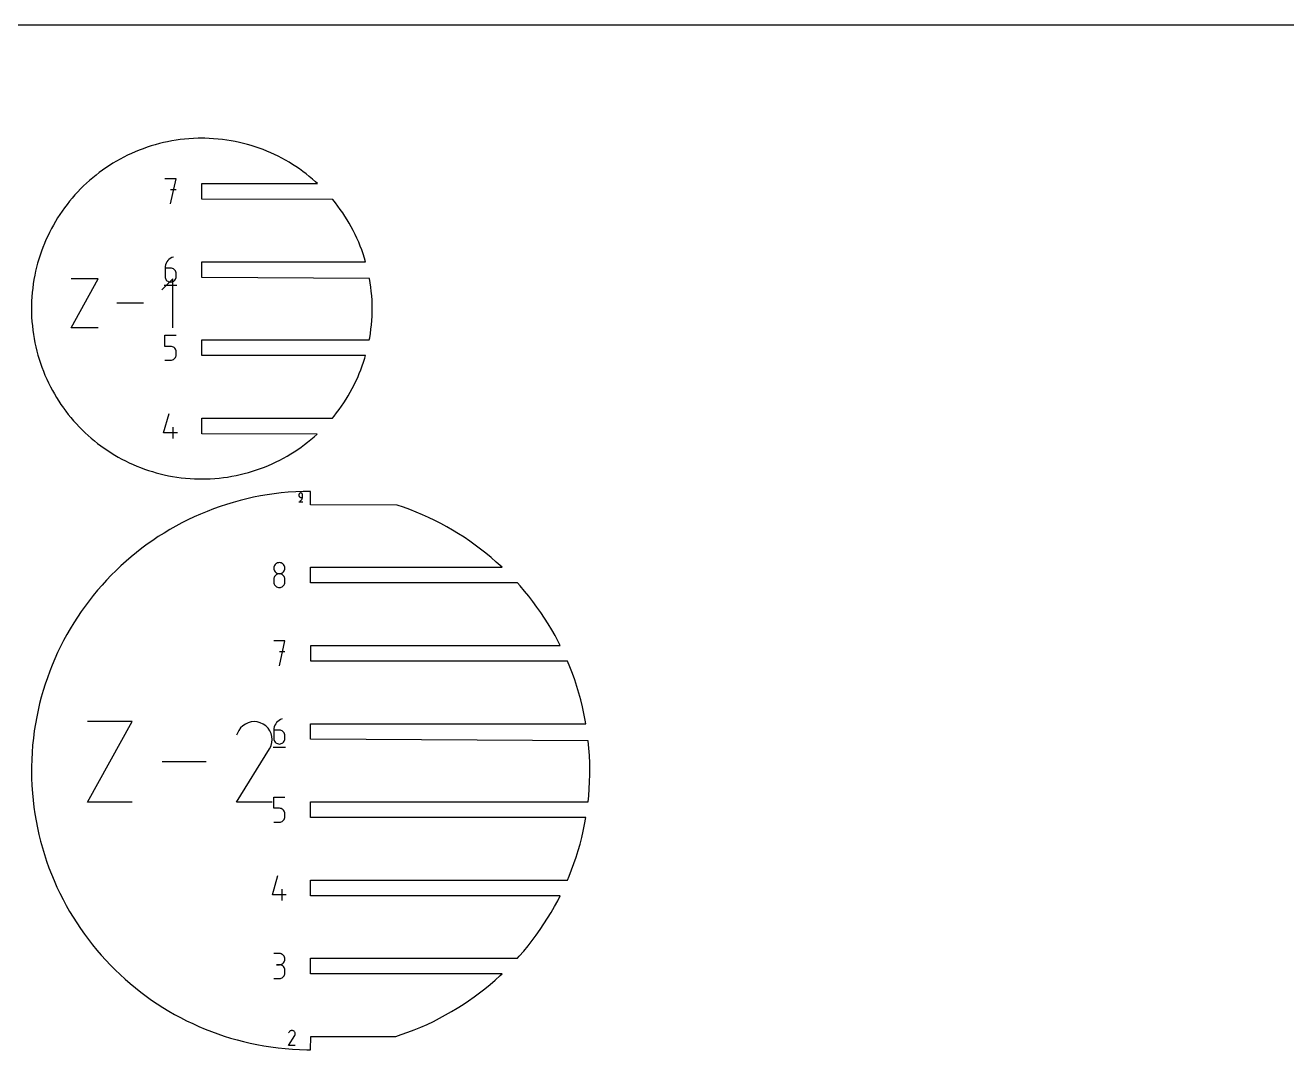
# Model space of a CAD drawing. Extents: x 0 to 1000, y 0 to 1000.
# Drawn here: x 199 to 521.7, y 737.9 to 1000 of the extents above; entities that cross this region are included whole.
import ezdxf

# ---------------------------------------------------------------- set-up
doc = ezdxf.new("R2010")
doc.units = 0

msp = doc.modelspace()

# ---------------------------------------------------------------- linework, layer by layer
at = {"layer": 'annotation', "color": 1}
for p, q in [((237.630268, 960.706676), (234.784263, 960.706676)), ((236.207466, 954.306676), (237.630268, 960.706676)), ((237.630268, 957.856658), (236.207466, 957.856658)), ((235.057628, 939.098404), (234.909231, 938.70488)), ((235.258736, 939.464666), (235.057628, 939.098404)), ((235.508721, 939.798512), (235.258736, 939.464666)), ((235.803746, 940.094789), (235.508721, 939.798512)), ((236.139977, 940.348345), (235.803746, 940.094789)), ((236.513579, 940.554025), (236.139977, 940.348345)), ((236.920716, 940.706677), (236.513579, 940.554025)), ((236.920716, 940.706677), (236.920716, 940.706677)), ((234.81738, 938.289247), (234.785911, 937.856658)), ((234.785911, 937.856658), (234.785911, 935.729479)), ((236.207107, 937.856658), (234.785911, 937.856658)), ((234.785911, 935.729479), (234.785911, 935.729479)), ((234.785911, 935.729479), (234.808856, 935.473818)), ((234.909231, 938.70488), (234.81738, 938.289247)), ((236.462713, 937.833847), (236.207107, 937.856658)), ((236.703229, 937.768061), (236.462713, 937.833847)), ((236.924655, 937.663265), (236.703229, 937.768061)), ((237.122991, 937.523427), (236.924655, 937.663265)), ((237.294236, 937.352515), (237.122991, 937.523427)), ((237.43439, 937.154496), (237.294236, 937.352515)), ((237.539453, 936.933337), (237.43439, 937.154496)), ((237.605424, 936.693005), (237.539453, 936.933337)), ((237.628304, 936.437468), (237.605424, 936.693005)), ((237.605424, 935.473818), (237.628304, 935.729479)), ((237.628304, 935.729479), (237.628304, 936.437468)), ((237.628304, 936.437468), (237.628304, 936.437468)), ((210.757184, 922.592649), (217.726681, 935.144671)), ((217.726681, 935.144671), (210.757184, 935.144671)), ((236.794797, 935.144671), (234.004321, 932.353408)), ((234.60791, 933.506677), (237.80791, 933.506677)), ((234.808856, 935.473818), (234.874993, 935.233155)), ((234.874993, 935.233155), (234.98027, 935.011515)), ((234.98027, 935.011515), (235.120639, 934.812926)), ((235.120639, 934.812926), (235.29205, 934.641414)), ((235.29205, 934.641414), (235.490452, 934.501007)), ((235.490452, 934.501007), (235.711795, 934.39573)), ((235.711795, 934.39573), (235.95203, 934.329611)), ((235.95203, 934.329611), (236.207107, 934.306677)), ((236.207107, 934.306677), (236.462713, 934.329611)), ((236.207107, 934.306677), (236.207107, 934.306677)), ((236.462713, 934.329611), (236.703229, 934.39573)), ((236.703229, 934.39573), (236.924655, 934.501007)), ((236.794797, 922.592649), (236.794797, 935.144671)), ((236.924655, 934.501007), (237.122991, 934.641414)), ((237.122991, 934.641414), (237.294236, 934.812926)), ((237.294236, 934.812926), (237.43439, 935.011515)), ((237.43439, 935.011515), (237.539453, 935.233155)), ((237.539453, 935.233155), (237.605424, 935.473818)), ((229.298101, 928.86866), (222.43487, 928.86866)), ((217.726681, 922.592649), (210.757184, 922.592649)), ((234.784268, 917.856658), (234.784268, 920.706677)), ((234.784268, 920.706677), (237.626662, 920.706677)), ((236.205465, 917.856658), (234.784268, 917.856658)), ((236.460648, 917.833848), (236.205465, 917.856658)), ((236.700939, 917.768061), (236.460648, 917.833848)), ((236.922299, 917.663265), (236.700939, 917.768061)), ((237.120688, 917.523427), (236.922299, 917.663265)), ((237.292065, 917.352515), (237.120688, 917.523427)), ((237.432391, 917.154496), (237.292065, 917.352515)), ((237.537626, 916.933337), (237.432391, 917.154496)), ((237.603729, 916.693006), (237.537626, 916.933337)), ((237.626662, 916.437469), (237.603729, 916.693006)), ((237.626662, 915.729479), (237.626662, 916.437469)), ((237.626662, 916.437469), (237.626662, 916.437469)), ((234.784268, 914.306677), (236.205465, 914.306677)), ((236.205465, 914.306677), (236.460542, 914.329612)), ((236.205465, 914.306677), (236.205465, 914.306677)), ((236.460542, 914.329612), (236.700777, 914.395731)), ((236.700777, 914.395731), (236.922121, 914.501007)), ((236.922121, 914.501007), (237.120523, 914.641415)), ((237.120523, 914.641415), (237.291933, 914.812926)), ((237.291933, 914.812926), (237.432302, 915.011515)), ((237.432302, 915.011515), (237.53758, 915.233155)), ((237.53758, 915.233155), (237.603716, 915.473819)), ((237.603716, 915.473819), (237.626662, 915.729479)), ((234.428307, 895.72948), (235.847497, 900.706678)), ((236.916705, 894.306678), (236.916705, 897.149071)), ((237.9819, 895.72948), (234.428307, 895.72948)), ((268.988781, 878.068), (270.00523, 878.068)), ((269.052482, 879.984157), (269.045194, 879.902944)), ((269.045194, 879.902944), (269.045194, 879.676911)), ((269.045194, 879.676911), (269.045194, 879.676911)), ((269.045194, 879.676911), (269.052482, 879.595703)), ((269.07349, 880.060613), (269.052482, 879.984157)), ((269.052482, 879.595703), (269.07349, 879.519258)), ((269.10693, 880.131032), (269.07349, 880.060613)), ((269.07349, 879.519258), (269.10693, 879.448856)), ((269.151517, 880.194132), (269.10693, 880.131032)), ((269.10693, 879.448856), (269.151517, 879.385776)), ((269.205964, 880.248632), (269.151517, 880.194132)), ((269.151517, 879.385776), (269.205964, 879.331297)), ((269.268984, 880.293251), (269.205964, 880.248632)), ((269.205964, 879.331297), (269.268984, 879.286698)), ((269.339292, 880.326708), (269.268984, 880.293251)), ((269.268984, 879.286698), (269.339292, 879.253258)), ((269.270717, 878.322112), (269.399813, 878.37022)), ((269.270717, 878.322112), (269.270717, 878.322112)), ((269.4156, 880.347722), (269.339292, 880.326708)), ((269.339292, 879.253258), (269.4156, 879.232256)), ((269.399813, 878.37022), (269.518306, 878.435245)), ((269.496623, 880.355011), (269.4156, 880.347722)), ((269.4156, 879.232256), (269.496623, 879.224971)), ((269.577814, 880.347722), (269.496623, 880.355011)), ((269.496623, 880.355011), (269.496623, 880.355011)), ((269.496623, 879.224971), (269.948053, 879.224971)), ((269.518306, 878.435245), (269.624974, 878.515533)), ((269.654211, 880.326708), (269.577814, 880.347722)), ((269.624974, 878.515533), (269.71859, 878.609425)), ((269.724545, 880.293251), (269.654211, 880.326708)), ((269.71859, 878.609425), (269.797931, 878.715265)), ((269.787545, 880.248632), (269.724545, 880.293251)), ((269.841939, 880.194132), (269.787545, 880.248632)), ((269.797931, 878.715265), (269.861773, 878.831397)), ((269.886458, 880.131032), (269.841939, 880.194132)), ((269.861773, 878.831397), (269.90889, 878.956163)), ((269.91983, 880.060613), (269.886458, 880.131032)), ((269.90889, 878.956163), (269.938058, 879.087907)), ((269.940785, 879.984157), (269.91983, 880.060613)), ((269.938058, 879.087907), (269.948053, 879.224971)), ((269.948053, 879.902944), (269.940785, 879.984157)), ((269.948053, 879.224971), (269.948053, 879.902944)), ((269.948053, 879.902944), (269.948053, 879.902944)), ((262.709201, 861.605796), (262.643097, 861.366026)), ((262.814435, 861.82679), (262.709201, 861.605796)), ((262.954761, 862.024941), (262.814435, 861.82679)), ((263.126139, 862.196183), (262.954761, 862.024941)), ((263.324527, 862.33645), (263.126139, 862.196183)), ((263.545887, 862.441676), (263.324527, 862.33645)), ((263.786179, 862.507793), (263.545887, 862.441676)), ((264.041361, 862.530736), (263.786179, 862.507793)), ((264.296544, 862.507793), (264.041361, 862.530736)), ((264.041361, 862.530736), (264.041361, 862.530736)), ((264.536836, 862.441676), (264.296544, 862.507793)), ((264.758196, 862.33645), (264.536836, 862.441676)), ((264.956584, 862.196183), (264.758196, 862.33645)), ((265.127962, 862.024941), (264.956584, 862.196183)), ((265.268288, 861.82679), (265.127962, 862.024941)), ((265.373522, 861.605796), (265.268288, 861.82679)), ((265.439626, 861.366026), (265.373522, 861.605796)), ((262.643097, 861.366026), (262.620165, 861.111546)), ((262.620165, 861.111546), (262.620165, 861.111546)), ((262.620165, 861.111546), (262.64311, 860.855872)), ((262.643097, 858.521096), (262.620165, 858.265541)), ((262.709201, 858.761703), (262.643097, 858.521096)), ((262.64311, 860.855872), (262.709247, 860.615171)), ((262.814435, 858.983326), (262.709201, 858.761703)), ((262.709247, 860.615171), (262.814525, 860.393478)), ((262.954761, 859.181928), (262.814435, 858.983326)), ((262.814525, 860.393478), (262.954894, 860.194826)), ((263.126139, 859.353473), (262.954761, 859.181928)), ((262.954894, 860.194826), (263.126304, 860.023247)), ((263.324527, 859.493924), (263.126139, 859.353473)), ((263.126304, 860.023247), (263.324706, 859.882777)), ((263.545887, 859.599243), (263.324527, 859.493924)), ((263.324706, 859.882777), (263.546049, 859.777447)), ((263.786179, 859.665395), (263.545887, 859.599243)), ((263.546049, 859.777447), (263.786284, 859.711291)), ((264.041361, 859.688343), (263.786179, 859.665395)), ((263.786284, 859.711291), (264.041361, 859.688343)), ((264.041361, 859.688343), (264.296439, 859.711291)), ((264.296544, 859.665408), (264.041361, 859.688343)), ((264.041361, 859.688343), (264.041361, 859.688343)), ((264.041361, 859.688343), (264.041361, 859.688343)), ((264.296439, 859.711291), (264.536674, 859.777447)), ((264.536836, 859.599289), (264.296544, 859.665408)), ((264.536674, 859.777447), (264.758017, 859.882777)), ((264.758196, 859.494013), (264.536836, 859.599289)), ((264.758017, 859.882777), (264.956419, 860.023247)), ((264.956584, 859.353605), (264.758196, 859.494013)), ((264.956419, 860.023247), (265.127829, 860.194826)), ((265.127962, 859.182094), (264.956584, 859.353605)), ((265.127829, 860.194826), (265.268198, 860.393478)), ((265.268288, 858.983505), (265.127962, 859.182094)), ((265.268198, 860.393478), (265.373476, 860.615171)), ((265.373522, 858.761865), (265.268288, 858.983505)), ((265.373476, 860.615171), (265.439613, 860.855872)), ((265.439626, 858.521201), (265.373522, 858.761865)), ((265.439613, 860.855872), (265.462558, 861.111546)), ((265.462558, 861.111546), (265.439626, 861.366026)), ((265.462558, 858.265541), (265.439626, 858.521201)), ((265.462558, 861.111546), (265.462558, 861.111546)), ((262.620165, 858.265541), (262.620165, 857.557551)), ((262.620165, 857.557551), (262.620165, 857.557551)), ((262.620165, 857.557551), (262.64311, 857.302014)), ((262.64311, 857.302014), (262.709247, 857.061683)), ((262.709247, 857.061683), (262.814525, 856.840524)), ((262.814525, 856.840524), (262.954894, 856.642505)), ((262.954894, 856.642505), (263.126304, 856.471593)), ((263.126304, 856.471593), (263.324706, 856.331755)), ((263.324706, 856.331755), (263.546049, 856.226959)), ((263.546049, 856.226959), (263.786284, 856.161172)), ((263.786284, 856.161172), (264.041361, 856.138361)), ((264.041361, 856.138361), (264.296439, 856.161172)), ((264.041361, 856.138361), (264.041361, 856.138361)), ((264.296439, 856.161172), (264.536674, 856.226959)), ((264.536674, 856.226959), (264.758017, 856.331755)), ((264.758017, 856.331755), (264.956419, 856.471593)), ((264.956419, 856.471593), (265.127829, 856.642505)), ((265.127829, 856.642505), (265.268198, 856.840524)), ((265.268198, 856.840524), (265.373476, 857.061683)), ((265.373476, 857.061683), (265.439613, 857.302014)), ((265.439613, 857.302014), (265.462558, 857.557551)), ((265.462558, 857.557551), (265.462558, 858.265541)), ((265.462558, 858.265541), (265.462558, 858.265541)), ((265.465745, 842.538563), (262.61974, 842.538563)), ((264.042943, 836.138563), (265.465745, 842.538563)), ((265.465745, 839.688544), (264.042943, 839.688544)), ((214.944118, 801.285821), (226.365206, 821.855132)), ((226.365206, 821.855132), (214.944118, 821.855132)), ((253.653408, 819.567909), (253.053588, 818.417286)), ((254.129414, 820.242892), (253.653408, 819.567909)), ((254.700514, 820.806346), (254.129414, 820.242892)), ((255.349339, 821.253759), (254.700514, 820.806346)), ((256.05852, 821.580619), (255.349339, 821.253759)), ((256.810689, 821.782413), (256.05852, 821.580619)), ((257.588476, 821.85463), (256.810689, 821.782413)), ((258.374512, 821.792757), (257.588476, 821.85463)), ((259.151428, 821.592283), (258.374512, 821.792757)), ((259.901855, 821.248695), (259.151428, 821.592283)), ((260.573032, 820.772095), (259.901855, 821.248695)), ((259.901855, 821.248695), (259.901855, 821.248695)), ((261.134209, 820.200177), (260.573032, 820.772095)), ((261.580396, 819.550471), (261.134209, 820.200177)), ((262.651302, 820.121133), (262.619833, 819.688544)), ((262.619833, 819.688544), (262.619833, 817.561365)), ((264.04103, 819.688544), (262.619833, 819.688544)), ((262.743153, 820.536767), (262.651302, 820.121133)), ((262.89155, 820.930291), (262.743153, 820.536767)), ((263.092659, 821.296552), (262.89155, 820.930291)), ((263.342643, 821.630398), (263.092659, 821.296552)), ((263.637668, 821.926676), (263.342643, 821.630398)), ((263.9739, 822.180231), (263.637668, 821.926676)), ((264.347501, 822.385911), (263.9739, 822.180231)), ((264.296635, 819.665734), (264.04103, 819.688544)), ((264.537151, 819.599947), (264.296635, 819.665734)), ((264.754638, 822.538563), (264.347501, 822.385911)), ((264.758577, 819.495151), (264.537151, 819.599947)), ((264.754638, 822.538563), (264.754638, 822.538563)), ((261.906603, 818.840504), (261.580396, 819.550471)), ((262.10784, 818.087804), (261.906603, 818.840504)), ((261.911833, 815.748594), (262.115445, 816.524321)), ((262.179117, 817.309901), (262.10784, 818.087804)), ((262.115445, 816.524321), (262.179117, 817.309901)), ((262.619833, 817.561365), (262.619833, 817.561365)), ((262.619833, 817.561365), (262.642779, 817.305704)), ((262.642779, 817.305704), (262.708915, 817.065041)), ((262.708915, 817.065041), (262.814193, 816.843401)), ((262.814193, 816.843401), (262.954562, 816.644812)), ((262.954562, 816.644812), (263.125972, 816.4733)), ((263.125972, 816.4733), (263.324374, 816.332893)), ((264.956913, 819.355313), (264.758577, 819.495151)), ((264.758577, 816.332893), (264.956913, 816.4733)), ((265.128158, 819.184401), (264.956913, 819.355313)), ((264.956913, 816.4733), (265.128158, 816.644812)), ((265.268313, 818.986382), (265.128158, 819.184401)), ((265.128158, 816.644812), (265.268313, 816.843401)), ((265.373376, 818.765223), (265.268313, 818.986382)), ((265.268313, 816.843401), (265.373376, 817.065041)), ((265.439347, 818.524891), (265.373376, 818.765223)), ((265.373376, 817.065041), (265.439347, 817.305704)), ((265.462226, 818.269354), (265.439347, 818.524891)), ((265.439347, 817.305704), (265.462226, 817.561365)), ((265.462226, 817.561365), (265.462226, 818.269354)), ((265.462226, 818.269354), (265.462226, 818.269354)), ((253.040689, 801.285654), (261.482026, 814.875124)), ((261.482026, 814.875124), (261.492118, 814.887611)), ((261.482026, 814.875124), (261.482026, 814.875124)), ((261.492118, 814.887611), (261.501795, 814.900204)), ((261.501795, 814.900204), (261.511122, 814.91301)), ((261.511122, 814.91301), (261.520162, 814.926134)), ((261.520162, 814.926134), (261.528979, 814.939682)), ((261.528979, 814.939682), (261.537637, 814.953762)), ((261.537637, 814.953762), (261.546199, 814.968479)), ((261.546199, 814.968479), (261.55473, 814.983938)), ((261.55473, 814.983938), (261.563292, 815.000247)), ((261.563292, 815.000247), (261.911833, 815.748594)), ((261.563292, 815.000247), (261.563292, 815.000247)), ((262.441833, 815.338563), (265.641833, 815.338563)), ((263.324374, 816.332893), (263.545718, 816.227616)), ((263.545718, 816.227616), (263.785953, 816.161498)), ((263.785953, 816.161498), (264.04103, 816.138563)), ((264.04103, 816.138563), (264.296635, 816.161498)), ((264.04103, 816.138563), (264.04103, 816.138563)), ((264.296635, 816.161498), (264.537151, 816.227616)), ((264.537151, 816.227616), (264.758577, 816.332893)), ((245.327579, 811.570476), (234.080632, 811.570476)), ((226.365206, 801.285821), (214.944118, 801.285821)), ((262.176012, 801.285654), (253.040689, 801.285654)), ((262.6204, 799.688545), (262.6204, 802.538564)), ((262.6204, 802.538564), (265.462793, 802.538564)), ((264.041596, 799.688545), (262.6204, 799.688545)), ((264.296779, 799.665734), (264.041596, 799.688545)), ((264.537071, 799.599947), (264.296779, 799.665734)), ((264.758431, 799.495151), (264.537071, 799.599947)), ((264.956819, 799.355314), (264.758431, 799.495151)), ((265.128196, 799.184402), (264.956819, 799.355314)), ((265.268522, 798.986382), (265.128196, 799.184402)), ((265.268433, 796.843402), (265.373711, 797.065041)), ((265.373757, 798.765223), (265.268522, 798.986382)), ((265.373711, 797.065041), (265.439847, 797.305705)), ((265.439861, 798.524892), (265.373757, 798.765223)), ((265.439847, 797.305705), (265.462793, 797.561365)), ((265.462793, 798.269355), (265.439861, 798.524892)), ((265.462793, 797.561365), (265.462793, 798.269355)), ((265.462793, 798.269355), (265.462793, 798.269355)), ((262.6204, 796.138564), (264.041596, 796.138564)), ((264.041596, 796.138564), (264.296673, 796.161498)), ((264.041596, 796.138564), (264.041596, 796.138564)), ((264.296673, 796.161498), (264.536909, 796.227617)), ((264.536909, 796.227617), (264.758252, 796.332893)), ((264.758252, 796.332893), (264.956654, 796.473301)), ((264.956654, 796.473301), (265.128064, 796.644813)), ((265.128064, 796.644813), (265.268433, 796.843402)), ((262.262884, 777.561366), (263.682074, 782.538564)), ((264.751283, 776.138564), (264.751283, 778.980957)), ((265.816478, 777.561366), (262.262884, 777.561366)), ((264.041263, 762.531139), (262.620066, 762.531139)), ((264.296868, 762.508197), (264.041263, 762.531139)), ((264.537384, 762.442079), (264.296868, 762.508197)), ((264.75881, 762.336854), (264.537384, 762.442079)), ((264.957146, 762.196587), (264.75881, 762.336854)), ((265.128391, 762.025345), (264.957146, 762.196587)), ((265.268546, 761.827193), (265.128391, 762.025345)), ((265.373609, 761.606199), (265.268546, 761.827193)), ((265.43958, 761.366429), (265.373609, 761.606199)), ((264.041263, 759.688746), (263.329661, 759.688746)), ((263.329661, 759.688746), (264.041263, 759.688746)), ((264.041263, 759.688746), (264.296868, 759.711695)), ((264.296868, 759.665804), (264.041263, 759.688746)), ((264.041263, 759.688746), (264.041263, 759.688746)), ((264.296868, 759.711695), (264.537384, 759.77785)), ((264.537384, 759.599686), (264.296868, 759.665804)), ((264.537384, 759.77785), (264.75881, 759.88318)), ((264.75881, 759.494461), (264.537384, 759.599686)), ((264.75881, 759.88318), (264.957146, 760.023651)), ((264.957146, 759.354194), (264.75881, 759.494461)), ((264.957146, 760.023651), (265.128391, 760.195229)), ((265.128391, 759.182951), (264.957146, 759.354194)), ((265.128391, 760.195229), (265.268546, 760.393882)), ((265.268546, 758.9848), (265.128391, 759.182951)), ((265.268546, 760.393882), (265.373609, 760.615575)), ((265.373609, 758.763806), (265.268546, 758.9848)), ((265.373609, 760.615575), (265.43958, 760.856275)), ((265.43958, 758.524036), (265.373609, 758.763806)), ((265.462459, 761.11195), (265.43958, 761.366429)), ((265.43958, 760.856275), (265.462459, 761.11195)), ((265.462459, 758.269557), (265.43958, 758.524036)), ((265.462459, 761.11195), (265.462459, 761.11195)), ((265.462459, 757.557955), (265.462459, 758.269557)), ((265.462459, 758.269557), (265.462459, 758.269557)), ((262.620066, 756.138765), (264.041263, 756.138765)), ((264.041263, 756.138765), (264.296868, 756.161695)), ((264.041263, 756.138765), (264.041263, 756.138765)), ((264.296868, 756.161695), (264.537384, 756.227779)), ((264.537384, 756.227779), (264.75881, 756.332961)), ((264.75881, 756.332961), (264.957146, 756.473185)), ((264.957146, 756.473185), (265.128391, 756.644395)), ((265.128391, 756.644395), (265.268546, 756.842533)), ((265.268546, 756.842533), (265.373609, 757.063543)), ((265.373609, 757.063543), (265.43958, 757.303369)), ((265.43958, 757.303369), (265.462459, 757.557955)), ((266.507282, 742.431573), (266.395304, 742.216768)), ((266.596146, 742.557582), (266.507282, 742.431573)), ((266.702762, 742.662771), (266.596146, 742.557582)), ((266.823888, 742.746297), (266.702762, 742.662771)), ((266.956282, 742.807317), (266.823888, 742.746297)), ((267.096702, 742.844989), (266.956282, 742.807317)), ((267.241904, 742.858471), (267.096702, 742.844989)), ((267.388645, 742.84692), (267.241904, 742.858471)), ((267.533685, 742.809495), (267.388645, 742.84692)), ((267.673779, 742.745352), (267.533685, 742.809495)), ((267.799078, 742.656377), (267.673779, 742.745352)), ((267.673779, 742.745352), (267.673779, 742.745352)), ((267.903842, 742.549608), (267.799078, 742.656377)), ((267.987139, 742.428317), (267.903842, 742.549608)), ((268.048037, 742.295776), (267.987139, 742.428317)), ((268.085605, 742.155258), (268.048037, 742.295776)), ((268.098912, 742.010034), (268.085605, 742.155258)), ((266.392896, 739.018534), (267.968775, 741.555496)), ((268.098332, 739.018534), (266.392896, 739.018534)), ((267.968775, 741.555496), (267.970658, 741.557827)), ((267.968775, 741.555496), (267.968775, 741.555496)), ((267.970658, 741.557827), (267.972465, 741.560178)), ((267.972465, 741.560178), (267.974206, 741.562569)), ((267.974206, 741.562569), (267.975894, 741.565019)), ((267.975894, 741.565019), (267.97754, 741.567548)), ((267.97754, 741.567548), (267.979156, 741.570177)), ((267.979156, 741.570177), (267.980755, 741.572924)), ((267.980755, 741.572924), (267.982347, 741.57581)), ((267.982347, 741.57581), (267.983946, 741.578855)), ((267.983946, 741.578855), (268.049013, 741.718561)), ((267.983946, 741.578855), (267.983946, 741.578855)), ((268.049013, 741.718561), (268.087025, 741.863378)), ((268.087025, 741.863378), (268.098912, 742.010034))]:
    msp.add_line(p, q, dxfattribs=at)
at = {"layer": 'boundary', "color": 5}
for p, q in [((228.190457, 968.033731), (227.185761, 967.622123)), ((229.205096, 968.42018), (228.190457, 968.033731)), ((230.229047, 968.781231), (229.205096, 968.42018)), ((231.261676, 969.116661), (230.229047, 968.781231)), ((232.302342, 969.426261), (231.261676, 969.116661)), ((233.350396, 969.709839), (232.302342, 969.426261)), ((234.405192, 969.967217), (233.350396, 969.709839)), ((235.466071, 970.198238), (234.405192, 969.967217)), ((236.532377, 970.402754), (235.466071, 970.198238)), ((237.603447, 970.580641), (236.532377, 970.402754)), ((238.678616, 970.731793), (237.603447, 970.580641)), ((239.763996, 970.856656), (238.678616, 970.731793)), ((240.89401, 970.95749), (239.763996, 970.856656)), ((242.059516, 971.030664), (240.89401, 970.95749)), ((243.226564, 971.072581), (242.059516, 971.030664)), ((244.30094, 971.085093), (243.226564, 971.072581)), ((244.975958, 971.076911), (244.30094, 971.085093)), ((246.114531, 971.042058), (244.975958, 971.076911)), ((247.223938, 970.979214), (246.114531, 971.042058)), ((248.345545, 970.886802), (247.223938, 970.979214)), ((249.466079, 970.765271), (248.345545, 970.886802)), ((250.579884, 970.615283), (249.466079, 970.765271)), ((251.684075, 970.437564), (250.579884, 970.615283)), ((252.769147, 970.234586), (251.684075, 970.437564)), ((253.802047, 970.014553), (252.769147, 970.234586)), ((254.829311, 969.769564), (253.802047, 970.014553)), ((255.850337, 969.499748), (254.829311, 969.769564)), ((256.864524, 969.205268), (255.850337, 969.499748)), ((257.871277, 968.886296), (256.864524, 969.205268)), ((258.870008, 968.543028), (257.871277, 968.886296)), ((259.860125, 968.17565), (258.870008, 968.543028)), ((260.84105, 967.784394), (259.860125, 968.17565)), ((222.37306, 965.219518), (221.465587, 964.679343)), ((223.294529, 965.738152), (222.37306, 965.219518)), ((224.237532, 966.238982), (223.294529, 965.738152)), ((225.208685, 966.72447), (224.237532, 966.238982)), ((226.19163, 967.185615), (225.208685, 966.72447)), ((227.185761, 967.622123), (226.19163, 967.185615)), ((261.812205, 967.36948), (260.84105, 967.784394)), ((262.773018, 966.931153), (261.812205, 967.36948)), ((263.722929, 966.469672), (262.773018, 966.931153)), ((264.661378, 965.985309), (263.722929, 966.469672)), ((265.587813, 965.478347), (264.661378, 965.985309)), ((266.501694, 964.949083), (265.587813, 965.478347)), ((267.402479, 964.397827), (266.501694, 964.949083)), ((217.138942, 961.657794), (216.319317, 960.991829)), ((217.974467, 962.3037), (217.138942, 961.657794)), ((218.825394, 962.929165), (217.974467, 962.3037)), ((219.691235, 963.533837), (218.825394, 962.929165)), ((220.571469, 964.11734), (219.691235, 963.533837)), ((221.465587, 964.679343), (220.571469, 964.11734)), ((268.28964, 963.824907), (267.402479, 964.397827)), ((269.162659, 963.230655), (268.28964, 963.824907)), ((270.021018, 962.615422), (269.162659, 963.230655)), ((270.864218, 961.979571), (270.021018, 962.615422)), ((271.691768, 961.323472), (270.864218, 961.979571)), ((213.960588, 958.877561), (213.209266, 958.135394)), ((214.729671, 959.601304), (213.960588, 958.877561)), ((215.516069, 960.306199), (214.729671, 959.601304)), ((216.319317, 960.991829), (215.516069, 960.306199)), ((244.208269, 955.506676), (244.208269, 959.506676)), ((244.208269, 959.506676), (273.786572, 959.506676)), ((272.503164, 960.647514), (271.691768, 961.323472)), ((273.297951, 959.952091), (272.503164, 960.647514)), ((273.786572, 959.506676), (273.297951, 959.952091)), ((211.066249, 955.802754), (210.390288, 954.991353)), ((211.761673, 956.59754), (211.066249, 955.802754)), ((212.476154, 957.375239), (211.761673, 956.59754)), ((213.209266, 958.135394), (212.476154, 957.375239)), ((277.69224, 955.394448), (244.208269, 955.506676)), ((278.358201, 954.574822), (277.69224, 955.394448)), ((208.483105, 952.462245), (207.88886, 951.589229)), ((209.098343, 953.320607), (208.483105, 952.462245)), ((209.734191, 954.163808), (209.098343, 953.320607)), ((210.390288, 954.991353), (209.734191, 954.163808)), ((279.004108, 953.739298), (278.358201, 954.574822)), ((279.629579, 952.888366), (279.004108, 953.739298)), ((280.234246, 952.022531), (279.629579, 952.888366)), ((280.817751, 951.142295), (280.234246, 952.022531)), ((206.235418, 948.887402), (205.728455, 947.960965)), ((206.764678, 949.801281), (206.235418, 948.887402)), ((207.315932, 950.702066), (206.764678, 949.801281)), ((207.88886, 951.589229), (207.315932, 950.702066)), ((281.379756, 950.248178), (280.817751, 951.142295)), ((281.91993, 949.340703), (281.379756, 950.248178)), ((282.438563, 948.419234), (281.91993, 949.340703)), ((204.782611, 946.072606), (204.344285, 945.111791)), ((205.244089, 947.022518), (204.782611, 946.072606)), ((205.728455, 947.960965), (205.244089, 947.022518)), ((282.939395, 947.476231), (282.438563, 948.419234)), ((283.424879, 946.505079), (282.939395, 947.476231)), ((283.886025, 945.522132), (283.424879, 946.505079)), ((284.322537, 944.528003), (283.886025, 945.522132)), ((203.538112, 943.159713), (203.170739, 942.169596)), ((203.929374, 944.140638), (203.538112, 943.159713)), ((204.344285, 945.111791), (203.929374, 944.140638)), ((284.734148, 943.523307), (284.322537, 944.528003)), ((285.120592, 942.508668), (284.734148, 943.523307)), ((285.481644, 941.484715), (285.120592, 942.508668)), ((202.214019, 939.149926), (201.944201, 938.1289)), ((202.508496, 940.164114), (202.214019, 939.149926)), ((202.827464, 941.170868), (202.508496, 940.164114)), ((203.170739, 942.169596), (202.827464, 941.170868)), ((244.20791, 935.506677), (244.20791, 939.506677)), ((244.20791, 939.506677), (286.100493, 939.506677)), ((285.81708, 940.452088), (285.481644, 941.484715)), ((286.100493, 939.506677), (285.81708, 940.452088)), ((201.479178, 936.068736), (201.276197, 934.983662)), ((201.699207, 937.101635), (201.479178, 936.068736)), ((201.944201, 938.1289), (201.699207, 937.101635)), ((200.948493, 932.765669), (200.826962, 931.645134)), ((201.098482, 933.879474), (200.948493, 932.765669)), ((201.276197, 934.983662), (201.098482, 933.879474)), ((287.10317, 935.181389), (244.20791, 935.506677)), ((287.281057, 934.110318), (287.10317, 935.181389)), ((287.432207, 933.035149), (287.281057, 934.110318)), ((287.557073, 931.949768), (287.432207, 933.035149)), ((200.671706, 929.41412), (200.636848, 928.275547)), ((200.734551, 930.523527), (200.671706, 929.41412)), ((200.826962, 931.645134), (200.734551, 930.523527)), ((287.657904, 930.819755), (287.557073, 931.949768)), ((287.731081, 929.654248), (287.657904, 930.819755)), ((287.772995, 928.487201), (287.731081, 929.654248)), ((200.636848, 928.275547), (200.628671, 927.600529)), ((200.628671, 927.600529), (200.64118, 926.526154)), ((200.64118, 926.526154), (200.683095, 925.359106)), ((287.742469, 925.599234), (287.777327, 926.737807)), ((287.785509, 927.412826), (287.772995, 928.487201)), ((287.777327, 926.737807), (287.785509, 927.412826)), ((200.683095, 925.359106), (200.756278, 924.1936)), ((200.756278, 924.1936), (200.857103, 923.063586)), ((200.857103, 923.063586), (200.981975, 921.978206)), ((287.465684, 922.247686), (287.587214, 923.368221)), ((287.587214, 923.368221), (287.679625, 924.489828)), ((287.679625, 924.489828), (287.742469, 925.599234)), ((200.981975, 921.978206), (201.133123, 920.903037)), ((201.133123, 920.903037), (201.311011, 919.831968)), ((201.311011, 919.831968), (201.515527, 918.765661)), ((287.042205, 919.506677), (287.137978, 920.029692)), ((287.137978, 920.029692), (287.315693, 921.133881)), ((287.315693, 921.133881), (287.465684, 922.247686)), ((201.515527, 918.765661), (201.746548, 917.704782)), ((201.746548, 917.704782), (202.003926, 916.649987)), ((202.003926, 916.649987), (202.287501, 915.601933)), ((244.206268, 915.506677), (244.206268, 919.506677)), ((244.206268, 919.506677), (287.042205, 919.506677)), ((202.287501, 915.601933), (202.597101, 914.561267)), ((202.597101, 914.561267), (202.932532, 913.528638)), ((202.932532, 913.528638), (203.293583, 912.504687)), ((286.098075, 915.506677), (244.206268, 915.506677)), ((285.243441, 912.843758), (285.586713, 913.842488)), ((285.586713, 913.842488), (285.905679, 914.849241)), ((285.905679, 914.849241), (286.098075, 915.506677)), ((203.293583, 912.504687), (203.680033, 911.490049)), ((203.680033, 911.490049), (204.091638, 910.485351)), ((204.091638, 910.485351), (204.528151, 909.491223)), ((284.069896, 909.901563), (284.484807, 910.872717)), ((284.484807, 910.872717), (284.876064, 911.853641)), ((284.876064, 911.853641), (285.243441, 912.843758)), ((204.528151, 909.491223), (204.989297, 908.508275)), ((204.989297, 908.508275), (205.47478, 907.537124)), ((205.47478, 907.537124), (205.975613, 906.59412)), ((282.178757, 906.125953), (282.685719, 907.052388)), ((282.685719, 907.052388), (283.170082, 907.990837)), ((283.170082, 907.990837), (283.631564, 908.940748)), ((283.631564, 908.940748), (284.069896, 909.901563)), ((205.975613, 906.59412), (206.494246, 905.672652)), ((206.494246, 905.672652), (207.034419, 904.765178)), ((207.034419, 904.765178), (207.596425, 903.871059)), ((207.596425, 903.871059), (208.17993, 902.990826)), ((280.525315, 903.424127), (281.098243, 904.31129)), ((281.098243, 904.31129), (281.649498, 905.212074)), ((281.649498, 905.212074), (282.178757, 906.125953)), ((208.17993, 902.990826), (208.784597, 902.124989)), ((208.784597, 902.124989), (208.882087, 901.986539)), ((208.882087, 901.986539), (209.410065, 901.274056)), ((209.410065, 901.274056), (210.055972, 900.438534)), ((210.055972, 900.438534), (210.721935, 899.618906)), ((278.023887, 900.022003), (278.679985, 900.849543)), ((278.679985, 900.849543), (279.315833, 901.692747)), ((279.315833, 901.692747), (279.931071, 902.551109)), ((279.931071, 902.551109), (280.525315, 903.424127)), ((210.721935, 899.618906), (211.407565, 898.815658)), ((211.407565, 898.815658), (212.112457, 898.029263)), ((212.112457, 898.029263), (212.836204, 897.260181)), ((212.836204, 897.260181), (213.578373, 896.508858)), ((244.205906, 895.506678), (244.205906, 899.506678)), ((244.205906, 899.506678), (277.597963, 899.506678)), ((277.597963, 899.506678), (278.023887, 900.022003)), ((213.578373, 896.508858), (214.338529, 895.775744)), ((214.338529, 895.775744), (215.116224, 895.061265)), ((215.116224, 895.061265), (215.911009, 894.365842)), ((215.911009, 894.365842), (216.722408, 893.689882)), ((273.684505, 895.412049), (244.205906, 895.506678)), ((271.275233, 893.355564), (272.094859, 894.021531)), ((272.094859, 894.021531), (272.898104, 894.707157)), ((272.898104, 894.707157), (273.684505, 895.412049)), ((216.722408, 893.689882), (217.549957, 893.033783)), ((217.549957, 893.033783), (218.393155, 892.397932)), ((218.393155, 892.397932), (219.251516, 891.782699)), ((219.251516, 891.782699), (220.124535, 891.188447)), ((220.124535, 891.188447), (221.011698, 890.615527)), ((221.011698, 890.615527), (221.912483, 890.064274)), ((266.948589, 890.334011), (267.842708, 890.896014)), ((267.842708, 890.896014), (268.722941, 891.47952)), ((268.722941, 891.47952), (269.588782, 892.084189)), ((269.588782, 892.084189), (270.439709, 892.709657)), ((270.439709, 892.709657), (271.275233, 893.355564)), ((221.912483, 890.064274), (222.826362, 889.535008)), ((222.826362, 889.535008), (223.752799, 889.028045)), ((223.752799, 889.028045), (224.691248, 888.543684)), ((224.691248, 888.543684), (225.641158, 888.082204)), ((225.641158, 888.082204), (226.601972, 887.643875)), ((226.601972, 887.643875), (227.573126, 887.228961)), ((260.223718, 886.979626), (261.228414, 887.391231)), ((261.228414, 887.391231), (262.222545, 887.827743)), ((262.222545, 887.827743), (263.20549, 888.288886)), ((263.20549, 888.288886), (264.176645, 888.774375)), ((264.176645, 888.774375), (265.119647, 889.275205)), ((265.119647, 889.275205), (266.041116, 889.793838)), ((266.041116, 889.793838), (266.948589, 890.334011)), ((227.573126, 887.228961), (228.554051, 886.837702)), ((228.554051, 886.837702), (229.544168, 886.470329)), ((229.544168, 886.470329), (230.542897, 886.127058)), ((230.542897, 886.127058), (231.549651, 885.808088)), ((231.549651, 885.808088), (232.563839, 885.513609)), ((232.563839, 885.513609), (233.584865, 885.243793)), ((233.584865, 885.243793), (234.612129, 884.998802)), ((234.612129, 884.998802), (235.645029, 884.778768)), ((235.645029, 884.778768), (236.730102, 884.575793)), ((236.730102, 884.575793), (237.834291, 884.398071)), ((237.834291, 884.398071), (238.948096, 884.248083)), ((238.948096, 884.248083), (240.068631, 884.126554)), ((240.068631, 884.126554), (241.190238, 884.034141)), ((247.520165, 884.055867), (248.65018, 884.156698)), ((248.65018, 884.156698), (249.73556, 884.281561)), ((249.73556, 884.281561), (250.810729, 884.432713)), ((250.810729, 884.432713), (251.881799, 884.610604)), ((251.881799, 884.610604), (252.948105, 884.815119)), ((252.948105, 884.815119), (254.008985, 885.046138)), ((254.008985, 885.046138), (255.063778, 885.303518)), ((255.063778, 885.303518), (256.111834, 885.587093)), ((256.111834, 885.587093), (257.152499, 885.896694)), ((257.152499, 885.896694), (258.185128, 886.232121)), ((258.185128, 886.232121), (259.20908, 886.593174)), ((259.20908, 886.593174), (260.223718, 886.979626)), ((241.190238, 884.034141), (242.299645, 883.971296)), ((242.299645, 883.971296), (243.438218, 883.93644)), ((243.438218, 883.93644), (244.113237, 883.928263)), ((244.113237, 883.928263), (245.187612, 883.940768)), ((245.187612, 883.940768), (246.354659, 883.982687)), ((246.354659, 883.982687), (247.520165, 884.055867)), ((252.258428, 877.957627), (250.555035, 877.443449)), ((253.974107, 878.429203), (252.258428, 877.957627)), ((255.700999, 878.857892), (253.974107, 878.429203)), ((257.438034, 879.243429), (255.700999, 878.857892)), ((259.184136, 879.585564), (257.438034, 879.243429)), ((260.93822, 879.884104), (259.184136, 879.585564)), ((262.699197, 880.138843), (260.93822, 879.884104)), ((264.465974, 880.34963), (262.699197, 880.138843)), ((266.306735, 880.521951), (264.465974, 880.34963)), ((268.216238, 880.650078), (266.306735, 880.521951)), ((270.128488, 880.726996), (268.216238, 880.650078)), ((272.038129, 880.75258), (270.128488, 880.726996)), ((272.038129, 877.338562), (272.038129, 880.75258)), ((243.885289, 874.967539), (242.258985, 874.245694)), ((245.52907, 875.648654), (243.885289, 874.967539)), ((247.18931, 876.288602), (245.52907, 875.648654)), ((248.864979, 876.886991), (247.18931, 876.288602)), ((250.555035, 877.443449), (248.864979, 876.886991)), ((294.171198, 877.23755), (272.038129, 877.338562)), ((295.810079, 876.68137), (294.171198, 877.23755)), ((297.435, 876.085623), (295.810079, 876.68137)), ((299.045008, 875.450695), (297.435, 876.085623)), ((300.639153, 874.776921), (299.045008, 875.450695)), ((302.216505, 874.064724), (300.639153, 874.776921)), ((237.52573, 871.857271), (236.020865, 871.00249)), ((239.062846, 872.681575), (237.52573, 871.857271)), ((240.65117, 873.483542), (239.062846, 872.681575)), ((242.258985, 874.245694), (240.65117, 873.483542)), ((303.776136, 873.314504), (302.216505, 874.064724)), ((305.317131, 872.526721), (303.776136, 873.314504)), ((306.838582, 871.701811), (305.317131, 872.526721)), ((308.339595, 870.840289), (306.838582, 871.701811)), ((231.636684, 868.222946), (230.22162, 867.226527)), ((233.075481, 869.184795), (231.636684, 868.222946)), ((234.537159, 870.111485), (233.075481, 869.184795)), ((236.020865, 871.00249), (234.537159, 870.111485)), ((309.819292, 869.94264), (308.339595, 870.840289)), ((311.2768, 869.009403), (309.819292, 869.94264)), ((312.711269, 868.041116), (311.2768, 869.009403)), ((314.121849, 867.038349), (312.711269, 868.041116)), ((227.465997, 865.132283), (226.127049, 864.035694)), ((228.831118, 866.1961), (227.465997, 865.132283)), ((230.22162, 867.226527), (228.831118, 866.1961)), ((315.507714, 866.001702), (314.121849, 867.038349)), ((316.868057, 864.931774), (315.507714, 866.001702)), ((318.202069, 863.829195), (316.868057, 864.931774)), ((223.530831, 861.746816), (222.275081, 860.555866)), ((224.81507, 862.906987), (223.530831, 861.746816)), ((226.127049, 864.035694), (224.81507, 862.906987)), ((319.508969, 862.694608), (318.202069, 863.829195)), ((320.986667, 861.338562), (319.508969, 862.694608)), ((221.048561, 859.334833), (219.851984, 858.084438)), ((222.275081, 860.555866), (221.048561, 859.334833)), ((272.042164, 857.338562), (272.042164, 861.338562)), ((272.042164, 861.338562), (320.986667, 861.338562)), ((217.551484, 855.498513), (216.448899, 854.164501)), ((218.686066, 856.805413), (217.551484, 855.498513)), ((219.851984, 858.084438), (218.686066, 856.805413)), ((324.912261, 857.338562), (272.042164, 857.338562)), ((325.610546, 856.565601), (324.912261, 857.338562)), ((326.739253, 855.253628), (325.610546, 856.565601)), ((327.835842, 853.91468), (326.739253, 855.253628)), ((215.378971, 852.804161), (214.342324, 851.418296)), ((216.448899, 854.164501), (215.378971, 852.804161)), ((328.899653, 852.549558), (327.835842, 853.91468)), ((329.93008, 851.159054), (328.899653, 852.549558)), ((213.339564, 850.007719), (212.371277, 848.57325)), ((214.342324, 851.418296), (213.339564, 850.007719)), ((330.926505, 849.743989), (329.93008, 851.159054)), ((331.888348, 848.305196), (330.926505, 849.743989)), ((210.540385, 845.636042), (209.678857, 844.135032)), ((211.438033, 847.115739), (210.540385, 845.636042)), ((212.371277, 848.57325), (211.438033, 847.115739)), ((332.815038, 846.843514), (331.888348, 848.305196)), ((333.706037, 845.359808), (332.815038, 846.843514)), ((208.853953, 842.613581), (208.06617, 841.072586)), ((209.678857, 844.135032), (208.853953, 842.613581)), ((334.560824, 843.85494), (333.706037, 845.359808)), ((335.385134, 842.31783), (334.560824, 843.85494)), ((335.879575, 841.338563), (335.385134, 842.31783)), ((207.31595, 839.512958), (206.603753, 837.935605)), ((208.06617, 841.072586), (207.31595, 839.512958)), ((272.043746, 837.338563), (272.043746, 841.338563)), ((272.043746, 841.338563), (335.879575, 841.338563)), ((205.929985, 836.341458), (205.295045, 834.731448)), ((206.603753, 837.935605), (205.929985, 836.341458)), ((337.736079, 837.338563), (272.043746, 837.338563)), ((338.352207, 835.851606), (337.736079, 837.338563)), ((338.992161, 834.191368), (338.352207, 835.851606)), ((204.699303, 833.106529), (204.143117, 831.467648)), ((205.295045, 834.731448), (204.699303, 833.106529)), ((339.590544, 832.515698), (338.992161, 834.191368)), ((340.147002, 830.82564), (339.590544, 832.515698)), ((203.626807, 829.81577), (203.150683, 828.151868)), ((204.143117, 831.467648), (203.626807, 829.81577)), ((340.661174, 829.122247), (340.147002, 830.82564)), ((202.715016, 826.476915), (202.320062, 824.791898)), ((203.150683, 828.151868), (202.715016, 826.476915)), ((341.132762, 827.406572), (340.661174, 829.122247)), ((341.561446, 825.679678), (341.132762, 827.406572)), ((201.966068, 823.097804), (201.637512, 821.303621)), ((202.320062, 824.791898), (201.966068, 823.097804)), ((341.946988, 823.942642), (341.561446, 825.679678)), ((342.289129, 822.19654), (341.946988, 823.942642)), ((201.637512, 821.303621), (201.35341, 819.491239)), ((272.041833, 817.338563), (272.041833, 821.338563)), ((272.041833, 821.338563), (342.435149, 821.338563)), ((342.435149, 821.338563), (342.289129, 822.19654)), ((201.114939, 817.663568), (200.923286, 815.825684)), ((201.35341, 819.491239), (201.114939, 817.663568)), ((343.053189, 816.914702), (272.041833, 817.338563)), ((343.225504, 815.073941), (343.053189, 816.914702)), ((200.779527, 813.987654), (200.68433, 812.173465)), ((200.923286, 815.825684), (200.779527, 813.987654)), ((343.353637, 813.164438), (343.225504, 815.073941)), ((343.430543, 811.252189), (343.353637, 813.164438)), ((200.634485, 810.2978), (200.62804, 809.338563)), ((200.68433, 812.173465), (200.634485, 810.2978)), ((343.456192, 809.338563), (343.430543, 811.252189)), ((200.62804, 809.338563), (200.653684, 807.424939)), ((200.653684, 807.424939), (200.730596, 805.512689)), ((343.399891, 806.503663), (343.449749, 808.379327)), ((343.449749, 808.379327), (343.456192, 809.338563)), ((200.730596, 805.512689), (200.858723, 803.603186)), ((200.858723, 803.603186), (201.031044, 801.762425)), ((343.160941, 802.851444), (343.3047, 804.689473)), ((343.3047, 804.689473), (343.399891, 806.503663)), ((201.031044, 801.762425), (201.241836, 799.995648)), ((272.042399, 797.338564), (272.042399, 801.338564)), ((272.042399, 801.338564), (343.003184, 801.338563)), ((343.003184, 801.338563), (343.160941, 802.851444)), ((201.241836, 799.995648), (201.496575, 798.234672)), ((201.496575, 798.234672), (201.795104, 796.480588)), ((342.440322, 797.338564), (272.042399, 797.338564)), ((342.118165, 795.579323), (342.440322, 797.338564)), ((201.795104, 796.480588), (202.137245, 794.734486)), ((202.137245, 794.734486), (202.522781, 792.997448)), ((341.369217, 792.200212), (341.764171, 793.885228)), ((341.764171, 793.885228), (342.118165, 795.579323)), ((202.522781, 792.997448), (202.951471, 791.270556)), ((202.951471, 791.270556), (203.423053, 789.554881)), ((340.457419, 788.861356), (340.93355, 790.525259)), ((340.93355, 790.525259), (341.369217, 792.200212)), ((203.423053, 789.554881), (203.937224, 787.851487)), ((203.937224, 787.851487), (204.493683, 786.161431)), ((339.941116, 787.209479), (340.457419, 788.861356)), ((204.493683, 786.161431), (205.092071, 784.485763)), ((205.092071, 784.485763), (205.732026, 782.82552)), ((338.789188, 783.945678), (339.384924, 785.570599)), ((339.384924, 785.570599), (339.941116, 787.209479)), ((205.732026, 782.82552), (206.413135, 781.181739)), ((206.413135, 781.181739), (207.134986, 779.555437)), ((272.040484, 777.338564), (272.040484, 781.338564)), ((272.040484, 781.338564), (337.732813, 781.338564)), ((337.732813, 781.338564), (338.154242, 782.335672)), ((338.154242, 782.335672), (338.789188, 783.945678)), ((207.134986, 779.555437), (207.897132, 777.947623)), ((207.897132, 777.947623), (208.699099, 776.359296)), ((208.699099, 776.359296), (209.523403, 774.822183)), ((209.523403, 774.822183), (210.37819, 773.317322)), ((335.882091, 777.338564), (272.040484, 777.338564)), ((333.543842, 773.041085), (334.405376, 774.542097)), ((334.405376, 774.542097), (335.230274, 776.063545)), ((335.230274, 776.063545), (335.882091, 777.338564)), ((210.37819, 773.317322), (211.269189, 771.833612)), ((211.269189, 771.833612), (212.195885, 770.371931)), ((331.71295, 770.103876), (332.646193, 771.561388)), ((332.646193, 771.561388), (333.543842, 773.041085)), ((212.195885, 770.371931), (213.157728, 768.933137)), ((213.157728, 768.933137), (214.154153, 767.518073)), ((329.741902, 767.258831), (330.744663, 768.66941)), ((330.744663, 768.66941), (331.71295, 770.103876)), ((214.154153, 767.518073), (215.184574, 766.127568)), ((215.184574, 766.127568), (216.248391, 764.762447)), ((216.248391, 764.762447), (217.344974, 763.423502)), ((327.635327, 764.512625), (328.705255, 765.872965)), ((328.705255, 765.872965), (329.741902, 767.258831)), ((217.344974, 763.423502), (218.473681, 762.111523)), ((218.473681, 762.111523), (219.633863, 760.827284)), ((324.912159, 761.338564), (325.398161, 761.871713)), ((325.398161, 761.871713), (326.532743, 763.178613)), ((326.532743, 763.178613), (327.635327, 764.512625)), ((219.633863, 760.827284), (220.824807, 759.571531)), ((220.824807, 759.571531), (222.045837, 758.345014)), ((222.045837, 758.345014), (223.296233, 757.148443)), ((272.042066, 757.338565), (272.042066, 761.338564)), ((272.042066, 761.338564), (324.912159, 761.338564)), ((223.296233, 757.148443), (224.575257, 755.982519)), ((224.575257, 755.982519), (225.882163, 754.847931)), ((320.983863, 757.338564), (272.042066, 757.338565)), ((317.957178, 754.641433), (319.269157, 755.77014)), ((319.269157, 755.77014), (320.553396, 756.93031)), ((320.553396, 756.93031), (320.983863, 757.338564)), ((225.882163, 754.847931), (227.216176, 753.745353)), ((227.216176, 753.745353), (228.576513, 752.67543)), ((228.576513, 752.67543), (229.962378, 751.638777)), ((313.862607, 751.450606), (315.253109, 752.481033)), ((315.253109, 752.481033), (316.618236, 753.544844)), ((316.618236, 753.544844), (317.957178, 754.641433)), ((229.962378, 751.638777), (231.372957, 750.63601)), ((231.372957, 750.63601), (232.807426, 749.667724)), ((232.807426, 749.667724), (234.264935, 748.734486)), ((234.264935, 748.734486), (235.744632, 747.836838)), ((309.547067, 748.565642), (311.008746, 749.492332)), ((311.008746, 749.492332), (312.447543, 750.454181)), ((312.447543, 750.454181), (313.862607, 751.450606)), ((235.744632, 747.836838), (237.245644, 746.97531)), ((237.245644, 746.97531), (238.767095, 746.150412)), ((238.767095, 746.150412), (240.308087, 745.362623)), ((240.308087, 745.362623), (241.867722, 744.612403)), ((303.43306, 745.193584), (305.021381, 745.995546)), ((305.021381, 745.995546), (306.558496, 746.819856)), ((306.558496, 746.819856), (308.063362, 747.674637)), ((308.063362, 747.674637), (309.547067, 748.565642)), ((241.867722, 744.612403), (243.445074, 743.900212)), ((243.445074, 743.900212), (245.039219, 743.226437)), ((245.039219, 743.226437), (246.649227, 742.591498)), ((246.649227, 742.591498), (248.274148, 741.995762)), ((295.219248, 741.790136), (296.894915, 742.388524)), ((296.894915, 742.388524), (298.555159, 743.028473)), ((298.555159, 743.028473), (300.198937, 743.709588)), ((300.198937, 743.709588), (301.825245, 744.431439)), ((301.825245, 744.431439), (303.43306, 745.193584)), ((248.274148, 741.995762), (249.913027, 741.43957)), ((249.913027, 741.43957), (251.564905, 740.923266)), ((251.564905, 740.923266), (253.228807, 740.447136)), ((253.228807, 740.447136), (254.90376, 740.011469)), ((254.90376, 740.011469), (256.588777, 739.616515)), ((256.588777, 739.616515), (258.282872, 739.262515)), ((258.282872, 739.262515), (260.077056, 738.933965)), ((260.077056, 738.933965), (261.889436, 738.649863)), ((272.042114, 737.924493), (272.046095, 741.338565)), ((272.046095, 741.338565), (293.847739, 741.338565)), ((293.847739, 741.338565), (295.219248, 741.790136)), ((261.889436, 738.649863), (263.717109, 738.411393)), ((263.717109, 738.411393), (265.554994, 738.219745)), ((265.554994, 738.219745), (267.393022, 738.075986)), ((267.393022, 738.075986), (269.207212, 737.980783)), ((269.207212, 737.980783), (271.082876, 737.930932)), ((271.082876, 737.930932), (272.042114, 737.924493))]:
    msp.add_line(p, q, dxfattribs=at)
at = {"layer": 'frame', "color": 5}
msp.add_line((1000, 1000), (0, 1000), dxfattribs=at)

doc.saveas('drawing.dxf')
